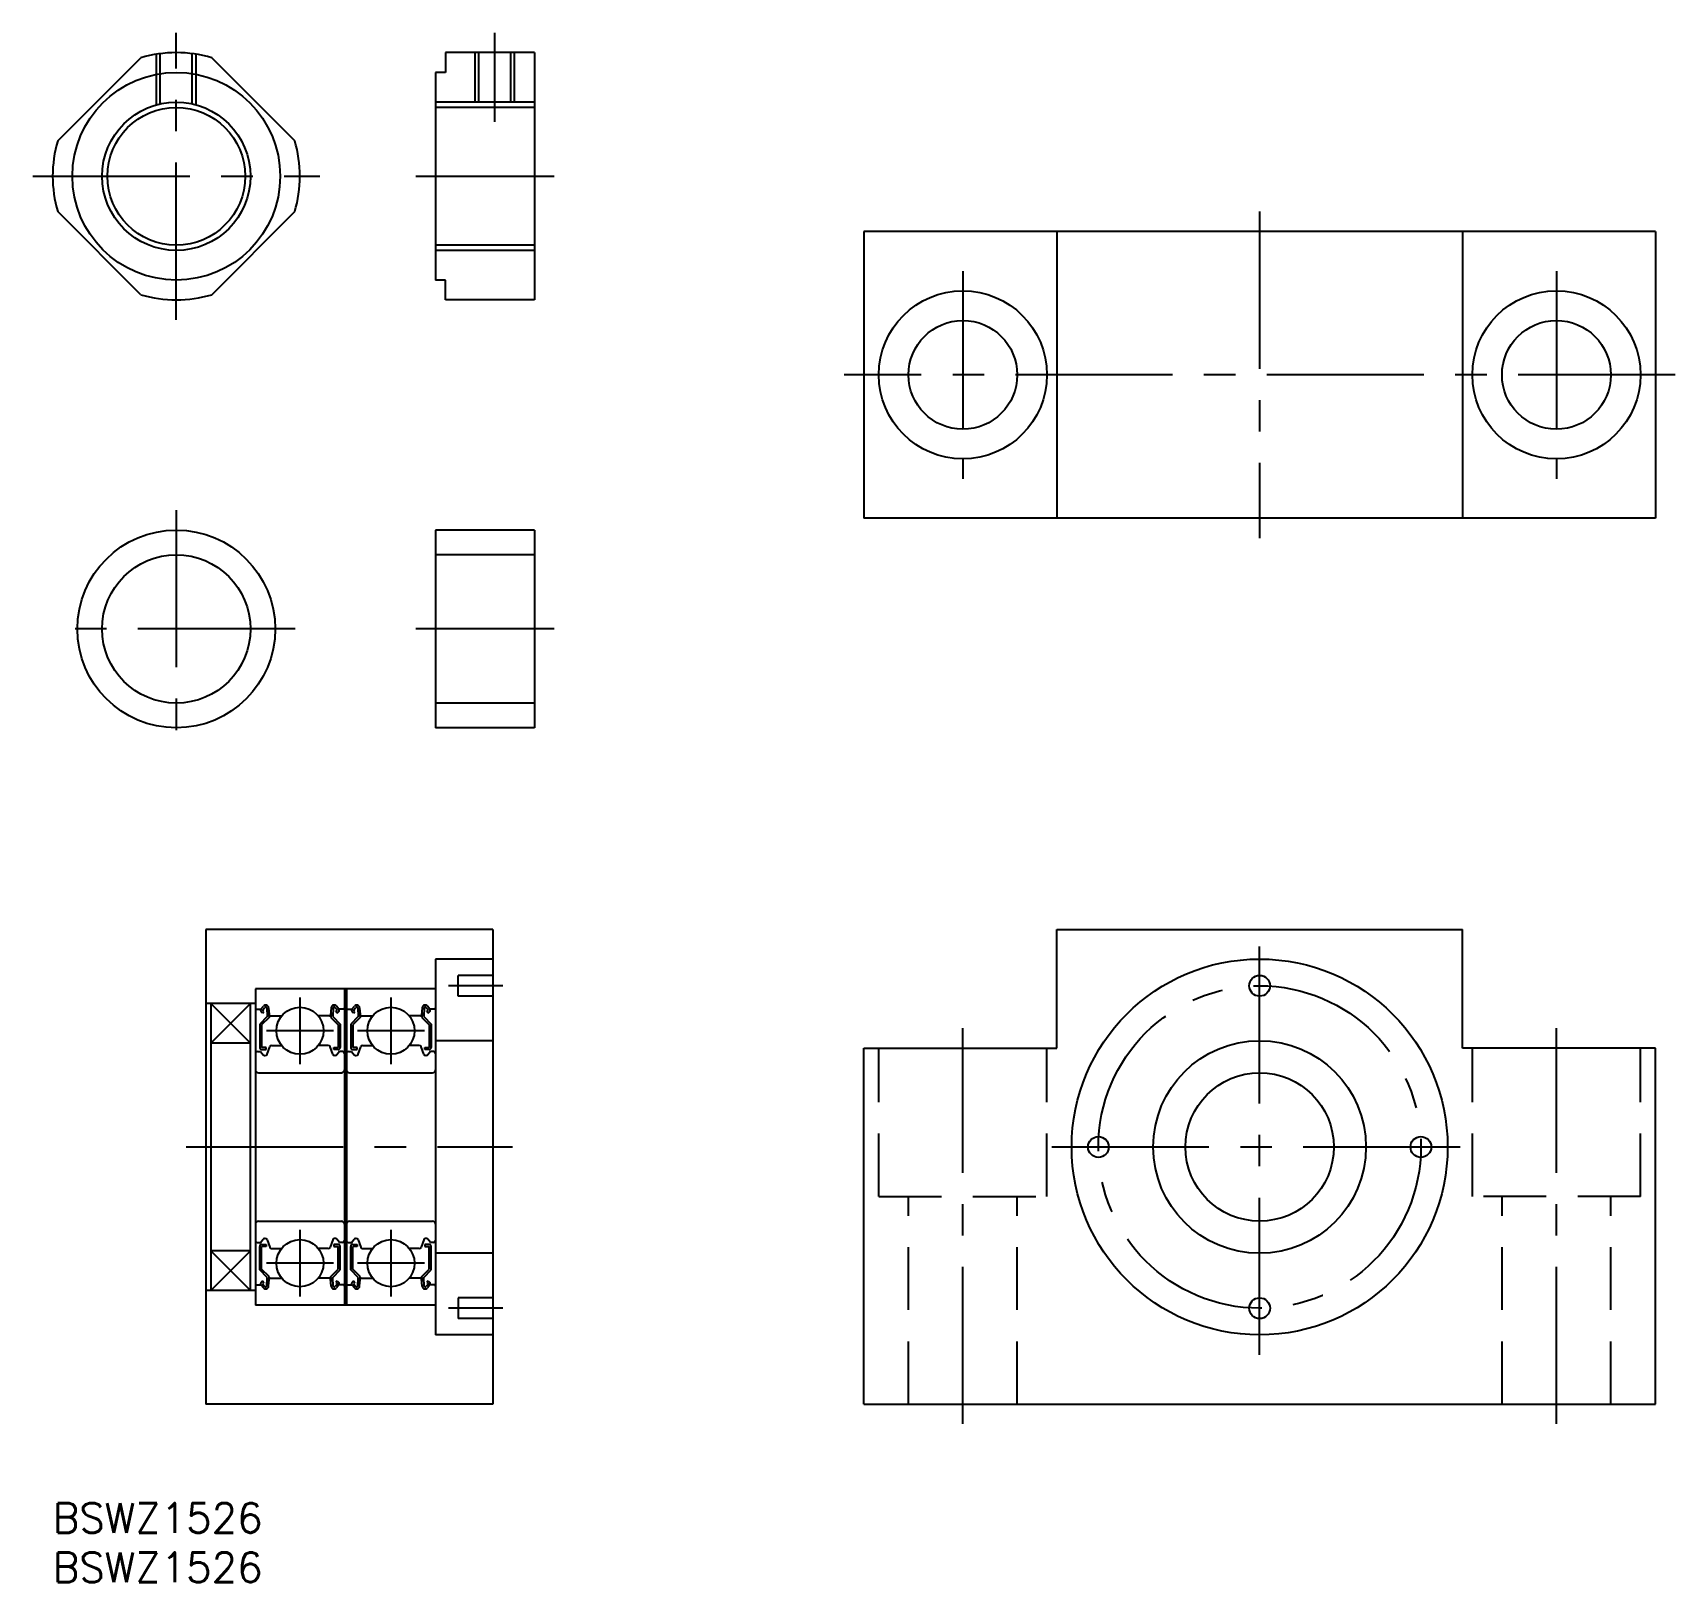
# Model space of a CAD drawing. Extents: x -2 to 164, y -8 to 149.
import ezdxf

# ---------------------------------------------------------------- set-up
doc = ezdxf.new("R2010")
doc.units = 0
doc.header["$LTSCALE"] = 0.5
doc.linetypes.add('CENTER', pattern=[50.8, 31.75, -6.35, 6.35, -6.35])
doc.linetypes.add('DASHED', pattern=[19.05, 12.7, -6.35])
for name, color, linetype in [('MSM_CENTER', 1, 'CENTER'), ('MSM_CONTINUOUS', 7, 'CONTINUOUS'), ('MSM_DASHED', 4, 'DASHED'), ('MSM_NARROW', 5, 'CONTINUOUS'), ('MSM_PART_NUMBER', 7, 'CONTINUOUS')]:
    doc.layers.add(name, color=color, linetype=linetype)
doc.styles.get("Standard").update_dxf_attribs({"font": 'txt.shx', "height": 2.5, "bigfont": 'bigfont.shx'})

# ---------------------------------------------------------------- blocks, each defined once
blk = doc.blocks.new('*U13')
at = {"layer": 'MSM_PART_NUMBER'}
blk.add_text('BSWZ1526', height=3, dxfattribs=at).set_placement((0, -3))
blk = doc.blocks.new('*U14')
at = {"layer": 'MSM_PART_NUMBER'}
blk.add_text('BSWZ1526', height=3, dxfattribs=at).set_placement((0, -8))

msp = doc.modelspace()

# ---------------------------------------------------------------- linework, layer by layer
at = {"layer": 'MSM_CENTER'}
for p, q in [((12.5, 119.65), (12.5, 148.65)), ((44.7, 139.65), (44.7, 148.65)), ((-2, 134.15), (27, 134.15)), ((36.7, 134.15), (50.7, 134.15)), ((122.01, 130.57), (122.01, 97.57)), ((92.01, 124.57), (92.01, 103.57)), ((152.01, 124.57), (152.01, 103.57)), ((164.01, 114.07), (80.01, 114.07)), ((12.5, 100.38), (12.5, 76.38)), ((24.5, 88.38), (0.5, 88.38)), ((50.7, 88.38), (36.7, 88.38)), ((122.01, 15), (122.01, 57)), ((45.5, 52.3), (40, 52.3)), ((25, 51.13), (25, 44.37)), ((34.2, 51.13), (34.2, 44.37)), ((28.38, 47.75), (21.61, 47.75)), ((37.58, 47.75), (30.81, 47.75)), ((92.01, 8), (92.01, 48)), ((152.01, 8), (152.01, 48)), ((13.5, 36), (46.5, 36)), ((101.01, 36), (143.01, 36)), ((25, 27.63), (25, 20.87)), ((34.2, 27.63), (34.2, 20.87)), ((28.38, 24.25), (21.61, 24.25)), ((37.58, 24.25), (30.81, 24.25)), ((45.5, 19.7), (40, 19.7))]:
    msp.add_line(p, q, dxfattribs=at)
msp.add_circle((122.01, 36), 16.3, dxfattribs=at)
at = {"layer": 'MSM_CONTINUOUS'}
for p, q in [((0.52, 137.73), (8.92, 146.13)), ((24.48, 137.73), (16.08, 146.13)), ((39.7, 146.65), (39.7, 144.65)), ((48.7, 146.65), (39.7, 146.65)), ((43.07, 141.65), (43.07, 146.65)), ((46.32, 141.65), (46.32, 146.65)), ((48.7, 146.65), (48.7, 121.65)), ((38.7, 144.65), (38.7, 123.65)), ((39.7, 144.65), (38.7, 144.65)), ((48.7, 141.11), (38.7, 141.11)), ((8.92, 122.17), (0.52, 130.57)), ((16.08, 122.17), (24.48, 130.57)), ((82.01, 128.57), (82.01, 99.57)), ((162.01, 128.57), (82.01, 128.57)), ((101.51, 128.57), (101.51, 99.57)), ((142.51, 128.57), (142.51, 99.57)), ((162.01, 128.57), (162.01, 99.57)), ((48.7, 127.19), (38.7, 127.19)), ((39.7, 123.65), (38.7, 123.65)), ((39.7, 121.65), (39.7, 123.65)), ((48.7, 121.65), (39.7, 121.65)), ((38.7, 98.38), (38.7, 78.38)), ((48.7, 98.38), (38.7, 98.38)), ((48.7, 98.38), (48.7, 78.38)), ((162.01, 99.57), (82.01, 99.57)), ((48.7, 95.88), (38.7, 95.88)), ((48.7, 80.88), (38.7, 80.88)), ((48.7, 78.38), (38.7, 78.38)), ((15.5, 58), (15.5, 10)), ((44.5, 58), (15.5, 58)), ((44.5, 58), (44.5, 10)), ((101.51, 46), (101.51, 58)), ((101.51, 58), (142.51, 58)), ((142.51, 46), (142.51, 58)), ((38.7, 55), (38.7, 17)), ((44.5, 55), (38.7, 55)), ((44.5, 53.35), (41, 53.35)), ((41, 51.25), (41, 53.35)), ((20.5, 52), (20.5, 20)), ((38.7, 52), (20.5, 52)), ((29.5, 52), (29.5, 20)), ((29.7, 52), (29.7, 20)), ((20.5, 50.5), (15.5, 50.5)), ((16, 50.5), (16, 21.5)), ((20, 21.5), (20, 50.5)), ((20.6, 49.95), (21.06, 49.95)), ((21.06, 49.95), (21.3, 50.25)), ((21.21, 49.82), (21.46, 50.12)), ((21.36, 49.69), (21.21, 49.82)), ((21.64, 50.06), (21.68, 49.18)), ((21.83, 50.08), (21.9, 49.34)), ((28.16, 50.08), (28.09, 49.34)), ((28.36, 50.06), (28.31, 49.18)), ((28.78, 49.82), (28.53, 50.12)), ((28.63, 49.69), (28.78, 49.82)), ((28.94, 49.95), (28.69, 50.25)), ((29.4, 49.95), (28.94, 49.95)), ((29.8, 49.95), (30.26, 49.95)), ((30.26, 49.95), (30.5, 50.25)), ((30.41, 49.82), (30.66, 50.12)), ((30.56, 49.69), (30.41, 49.82)), ((30.84, 50.06), (30.88, 49.18)), ((31.03, 50.08), (31.1, 49.34)), ((37.36, 50.08), (37.29, 49.34)), ((37.56, 50.06), (37.51, 49.18)), ((37.98, 49.82), (37.73, 50.12)), ((37.83, 49.69), (37.98, 49.82)), ((38.14, 49.95), (37.89, 50.25)), ((38.6, 49.95), (38.14, 49.95)), ((44.5, 51.25), (41, 51.25)), ((21.68, 49.18), (20.93, 48.43)), ((20.93, 48.43), (20.93, 46.05)), ((21.23, 49.54), (21.08, 49.67)), ((21.88, 49.1), (21.13, 48.35)), ((21.13, 48.35), (21.13, 46.05)), ((21.23, 49.54), (21.36, 49.69)), ((21.88, 49.57), (21.88, 49.1)), ((22, 49.25), (23.15, 49.25)), ((27.99, 49.25), (26.84, 49.25)), ((28.11, 49.57), (28.11, 49.1)), ((28.11, 49.1), (28.86, 48.35)), ((28.31, 49.18), (29.06, 48.43)), ((28.76, 49.54), (28.63, 49.69)), ((28.76, 49.54), (28.91, 49.67)), ((28.86, 48.35), (28.86, 46.05)), ((29.06, 48.43), (29.06, 46.05)), ((30.88, 49.18), (30.13, 48.43)), ((30.13, 48.43), (30.13, 46.05)), ((30.43, 49.54), (30.28, 49.67)), ((31.08, 49.1), (30.33, 48.35)), ((30.33, 48.35), (30.33, 46.05)), ((30.43, 49.54), (30.56, 49.69)), ((31.08, 49.57), (31.08, 49.1)), ((31.2, 49.25), (32.35, 49.25)), ((37.19, 49.25), (36.04, 49.25)), ((37.31, 49.57), (37.31, 49.1)), ((37.31, 49.1), (38.06, 48.35)), ((37.51, 49.18), (38.26, 48.43)), ((37.96, 49.54), (37.83, 49.69)), ((37.96, 49.54), (38.11, 49.67)), ((38.06, 48.35), (38.06, 46.05)), ((38.26, 48.43), (38.26, 46.05)), ((20, 46.5), (16, 46.5)), ((44.5, 46.75), (38.7, 46.75)), ((20.7, 45.65), (21, 45.65)), ((21, 45.65), (21.27, 45.32)), ((21.58, 46.05), (21.13, 46.05)), ((21.13, 45.85), (21.58, 45.85)), ((21.42, 45.25), (21.49, 45.25)), ((21.58, 45.85), (21.58, 46.05)), ((21.68, 45.38), (21.95, 46.12)), ((22.13, 46.25), (23.15, 46.25)), ((27.86, 46.25), (26.84, 46.25)), ((28.31, 45.38), (28.05, 46.12)), ((28.41, 46.05), (28.86, 46.05)), ((28.41, 45.85), (28.41, 46.05)), ((28.86, 45.85), (28.41, 45.85)), ((28.57, 45.25), (28.5, 45.25)), ((29, 45.65), (28.72, 45.32)), ((29.3, 45.65), (29, 45.65)), ((29.9, 45.65), (30.2, 45.65)), ((30.2, 45.65), (30.47, 45.32)), ((30.78, 46.05), (30.33, 46.05)), ((30.33, 45.85), (30.78, 45.85)), ((30.62, 45.25), (30.69, 45.25)), ((30.78, 45.85), (30.78, 46.05)), ((30.88, 45.38), (31.15, 46.12)), ((31.33, 46.25), (32.35, 46.25)), ((37.06, 46.25), (36.04, 46.25)), ((37.51, 45.38), (37.25, 46.12)), ((37.61, 46.05), (38.06, 46.05)), ((37.61, 45.85), (37.61, 46.05)), ((38.06, 45.85), (37.61, 45.85)), ((37.77, 45.25), (37.7, 45.25)), ((38.2, 45.65), (37.92, 45.32)), ((38.5, 45.65), (38.2, 45.65)), ((82.01, 10), (82.01, 46)), ((82.01, 46), (101.51, 46)), ((162.01, 46), (142.51, 46)), ((162.01, 10), (162.01, 46)), ((20.8, 43.5), (29.2, 43.5)), ((22.07, 43.5), (22.07, 43.5)), ((30, 43.5), (38.4, 43.5)), ((31.27, 43.5), (31.27, 43.5)), ((20.8, 28.5), (29.2, 28.5)), ((22.07, 28.5), (22.07, 28.5)), ((30, 28.5), (38.4, 28.5)), ((31.27, 28.5), (31.27, 28.5)), ((21, 26.35), (21.27, 26.68)), ((21.42, 26.75), (21.49, 26.75)), ((21.68, 26.62), (21.95, 25.88)), ((28.31, 26.62), (28.05, 25.88)), ((28.57, 26.75), (28.5, 26.75)), ((29, 26.35), (28.72, 26.68)), ((30.2, 26.35), (30.47, 26.68)), ((30.62, 26.75), (30.69, 26.75)), ((30.88, 26.62), (31.15, 25.88)), ((37.51, 26.62), (37.25, 25.88)), ((37.77, 26.75), (37.7, 26.75)), ((38.2, 26.35), (37.92, 26.68)), ((20, 25.5), (16, 25.5)), ((20.7, 26.35), (21, 26.35)), ((20.93, 23.57), (20.93, 25.95)), ((21.13, 26.15), (21.58, 26.15)), ((21.13, 23.65), (21.13, 25.95)), ((21.58, 25.95), (21.13, 25.95)), ((21.58, 26.15), (21.58, 25.95)), ((22.13, 25.75), (23.15, 25.75)), ((27.86, 25.75), (26.84, 25.75)), ((28.41, 26.15), (28.41, 25.95)), ((28.86, 26.15), (28.41, 26.15)), ((28.41, 25.95), (28.86, 25.95)), ((28.86, 23.65), (28.86, 25.95)), ((29.3, 26.35), (29, 26.35)), ((29.06, 23.57), (29.06, 25.95)), ((29.9, 26.35), (30.2, 26.35)), ((30.13, 23.57), (30.13, 25.95)), ((30.33, 26.15), (30.78, 26.15)), ((30.33, 23.65), (30.33, 25.95)), ((30.78, 25.95), (30.33, 25.95)), ((30.78, 26.15), (30.78, 25.95)), ((31.33, 25.75), (32.35, 25.75)), ((37.06, 25.75), (36.04, 25.75)), ((37.61, 26.15), (37.61, 25.95)), ((38.06, 26.15), (37.61, 26.15)), ((37.61, 25.95), (38.06, 25.95)), ((38.06, 23.65), (38.06, 25.95)), ((38.5, 26.35), (38.2, 26.35)), ((38.26, 23.57), (38.26, 25.95)), ((44.5, 25.25), (38.7, 25.25)), ((21.68, 22.82), (20.93, 23.57)), ((21.88, 22.9), (21.13, 23.65)), ((28.11, 22.9), (28.86, 23.65)), ((28.31, 22.82), (29.06, 23.57)), ((30.88, 22.82), (30.13, 23.57)), ((31.08, 22.9), (30.33, 23.65)), ((37.31, 22.9), (38.06, 23.65)), ((37.51, 22.82), (38.26, 23.57)), ((20.6, 22.05), (21.06, 22.05)), ((21.06, 22.05), (21.3, 21.75)), ((21.23, 22.46), (21.08, 22.33)), ((21.36, 22.31), (21.21, 22.18)), ((21.21, 22.18), (21.46, 21.88)), ((21.23, 22.46), (21.36, 22.31)), ((21.64, 21.94), (21.68, 22.82)), ((21.83, 21.92), (21.9, 22.66)), ((21.88, 22.43), (21.88, 22.9)), ((22, 22.75), (23.15, 22.75)), ((27.99, 22.75), (26.84, 22.75)), ((28.16, 21.92), (28.09, 22.66)), ((28.11, 22.43), (28.11, 22.9)), ((28.36, 21.94), (28.31, 22.82)), ((28.78, 22.18), (28.53, 21.88)), ((28.76, 22.46), (28.63, 22.31)), ((28.63, 22.31), (28.78, 22.18)), ((28.94, 22.05), (28.69, 21.75)), ((28.76, 22.46), (28.91, 22.33)), ((29.4, 22.05), (28.94, 22.05)), ((29.8, 22.05), (30.26, 22.05)), ((30.26, 22.05), (30.5, 21.75)), ((30.43, 22.46), (30.28, 22.33)), ((30.56, 22.31), (30.41, 22.18)), ((30.41, 22.18), (30.66, 21.88)), ((30.43, 22.46), (30.56, 22.31)), ((30.84, 21.94), (30.88, 22.82)), ((31.03, 21.92), (31.1, 22.66)), ((31.08, 22.43), (31.08, 22.9)), ((31.2, 22.75), (32.35, 22.75)), ((37.19, 22.75), (36.04, 22.75)), ((37.36, 21.92), (37.29, 22.66)), ((37.31, 22.43), (37.31, 22.9)), ((37.56, 21.94), (37.51, 22.82)), ((37.98, 22.18), (37.73, 21.88)), ((37.96, 22.46), (37.83, 22.31)), ((37.83, 22.31), (37.98, 22.18)), ((38.14, 22.05), (37.89, 21.75)), ((37.96, 22.46), (38.11, 22.33)), ((38.6, 22.05), (38.14, 22.05)), ((20.5, 21.5), (15.5, 21.5)), ((38.7, 20), (20.5, 20)), ((44.5, 20.75), (41, 20.75)), ((41, 20.75), (41, 18.65)), ((44.5, 18.65), (41, 18.65)), ((44.5, 17), (38.7, 17)), ((44.5, 10), (15.5, 10)), ((82.01, 10), (162.01, 10))]:
    msp.add_line(p, q, dxfattribs=at)
for centre, radius in [((12.5, 134.15), 10.5), ((12.5, 134.15), 6.96), ((92.01, 114.07), 8.5), ((152.01, 114.07), 8.5), ((92.01, 114.07), 5.5), ((152.01, 114.07), 5.5), ((12.5, 88.38), 10), ((12.5, 88.38), 7.5), ((122.01, 36), 19), ((122.01, 52.3), 1.05), ((25, 47.75), 2.38), ((34.2, 47.75), 2.38), ((122.01, 36), 10.75), ((122.01, 36), 7.5), ((105.71, 36), 1.05), ((138.31, 36), 1.05), ((25, 24.25), 2.38), ((34.2, 24.25), 2.38), ((122.01, 19.7), 1.05)]:
    msp.add_circle(centre, radius, dxfattribs=at)
for centre, radius, start, end in [((12.5, 134.15), 12.5, 73.3576, 106.6424), ((12.5, 134.15), 12.5, 163.3576, 196.6424), ((12.5, 134.15), 12.5, 343.3576, 16.6424), ((12.5, 134.15), 12.5, 253.3576, 286.6424), ((20.6, 50.05), 0.1, 180, 270), ((21.21, 49.82), 0.2, 140.0002, 230.0848), ((21.53, 50.05), 0.3, 4.9968, 140.0002), ((21.54, 50.06), 0.1, 2.8198, 140.0033), ((28.46, 50.05), 0.3, 39.9998, 175.0032), ((28.46, 50.06), 0.1, 39.9967, 177.1802), ((28.78, 49.82), 0.2, 309.9152, 39.9998), ((29.4, 50.05), 0.1, 270, 0), ((29.8, 50.05), 0.1, 180, 270), ((30.41, 49.82), 0.2, 140.0002, 230.0848), ((30.73, 50.05), 0.3, 4.9968, 140.0002), ((30.74, 50.06), 0.1, 2.8198, 140.0033), ((37.66, 50.05), 0.3, 39.9998, 175.0032), ((37.66, 50.06), 0.1, 39.9967, 177.1802), ((37.98, 49.82), 0.2, 309.9152, 39.9998), ((38.6, 50.05), 0.1, 270, 0), ((22, 49.35), 0.1, 184.9968, 269.9995), ((27.99, 49.35), 0.1, 270.0005, 355.0032), ((31.2, 49.35), 0.1, 184.9968, 269.9995), ((37.19, 49.35), 0.1, 270.0005, 355.0032), ((20.7, 45.45), 0.2, 90, 180), ((21.13, 46.05), 0.2, 180, 270), ((21.42, 45.45), 0.2, 219.9962, 270), ((21.49, 45.45), 0.2, 270, 339.9919), ((22.13, 46.05), 0.2, 90, 159.9919), ((27.86, 46.05), 0.2, 20.0081, 90), ((28.5, 45.45), 0.2, 200.0081, 270), ((28.57, 45.45), 0.2, 270, 320.0038), ((28.86, 46.05), 0.2, 270, 0), ((29.3, 45.45), 0.2, 0, 90), ((29.9, 45.45), 0.2, 90, 180), ((30.33, 46.05), 0.2, 180, 270), ((30.62, 45.45), 0.2, 219.9962, 270), ((30.69, 45.45), 0.2, 270, 339.9919), ((31.33, 46.05), 0.2, 90, 159.9919), ((37.06, 46.05), 0.2, 20.0081, 90), ((37.7, 45.45), 0.2, 200.0081, 270), ((37.77, 45.45), 0.2, 270, 320.0038), ((38.06, 46.05), 0.2, 270, 0), ((38.5, 45.45), 0.2, 0, 90), ((20.8, 43.8), 0.3, 180, 270), ((29.2, 43.8), 0.3, 270, 0), ((30, 43.8), 0.3, 180, 270), ((38.4, 43.8), 0.3, 270, 0), ((20.8, 28.2), 0.3, 90, 180), ((29.2, 28.2), 0.3, 0, 90), ((30, 28.2), 0.3, 90, 180), ((38.4, 28.2), 0.3, 0, 90), ((21.42, 26.55), 0.2, 90, 140.0038), ((21.49, 26.55), 0.2, 20.0081, 90), ((28.5, 26.55), 0.2, 90, 159.9919), ((28.57, 26.55), 0.2, 39.9962, 90), ((30.62, 26.55), 0.2, 90, 140.0038), ((30.69, 26.55), 0.2, 20.0081, 90), ((37.7, 26.55), 0.2, 90, 159.9919), ((37.77, 26.55), 0.2, 39.9962, 90), ((20.7, 26.55), 0.2, 180, 270), ((21.13, 25.95), 0.2, 90, 180), ((22.13, 25.95), 0.2, 200.0081, 270), ((27.86, 25.95), 0.2, 270, 339.9919), ((28.86, 25.95), 0.2, 0, 90), ((29.3, 26.55), 0.2, 270, 0), ((29.9, 26.55), 0.2, 180, 270), ((30.33, 25.95), 0.2, 90, 180), ((31.33, 25.95), 0.2, 200.0081, 270), ((37.06, 25.95), 0.2, 270, 339.9919), ((38.06, 25.95), 0.2, 0, 90), ((38.5, 26.55), 0.2, 270, 0), ((20.6, 21.95), 0.1, 90, 180), ((21.21, 22.18), 0.2, 129.9152, 219.9998), ((21.53, 21.95), 0.3, 219.9998, 355.0032), ((21.54, 21.94), 0.1, 219.9967, 357.1802), ((22, 22.65), 0.1, 90.0005, 175.0032), ((27.99, 22.65), 0.1, 4.9968, 89.9995), ((28.46, 21.95), 0.3, 184.9968, 320.0002), ((28.46, 21.94), 0.1, 182.8198, 320.0033), ((28.78, 22.18), 0.2, 320.0002, 50.0848), ((29.4, 21.95), 0.1, 0, 90), ((29.8, 21.95), 0.1, 90, 180), ((30.41, 22.18), 0.2, 129.9152, 219.9998), ((30.73, 21.95), 0.3, 219.9998, 355.0032), ((30.74, 21.94), 0.1, 219.9967, 357.1802), ((31.2, 22.65), 0.1, 90.0005, 175.0032), ((37.19, 22.65), 0.1, 4.9968, 89.9995), ((37.66, 21.95), 0.3, 184.9968, 320.0002), ((37.66, 21.94), 0.1, 182.8198, 320.0033), ((37.98, 22.18), 0.2, 320.0002, 50.0848), ((38.6, 21.95), 0.1, 0, 90)]:
    msp.add_arc(centre, radius, start, end, dxfattribs=at)
at = {"layer": 'MSM_DASHED'}
for p, q in [((10.5, 141.38), (10.5, 146.49)), ((10.88, 141.47), (10.88, 146.55)), ((14.12, 141.47), (14.12, 146.55)), ((14.5, 141.38), (14.5, 146.49)), ((83.51, 31), (83.51, 46)), ((100.51, 31), (100.51, 46)), ((143.51, 31), (143.51, 46)), ((160.51, 31), (160.51, 46)), ((83.51, 31), (100.51, 31)), ((86.51, 10), (86.51, 31)), ((97.51, 10), (97.51, 31)), ((160.51, 31), (143.51, 31)), ((146.51, 10), (146.51, 31)), ((157.51, 10), (157.51, 31))]:
    msp.add_line(p, q, dxfattribs=at)
at = {"layer": 'MSM_NARROW'}
for p, q in [((42.7, 141.65), (42.7, 146.65)), ((46.7, 141.65), (46.7, 146.65)), ((48.7, 141.65), (38.7, 141.65)), ((48.7, 126.65), (38.7, 126.65)), ((20, 50.5), (16, 46.5)), ((16, 50.5), (20, 46.5)), ((20, 21.5), (16, 25.5)), ((16, 21.5), (20, 25.5))]:
    msp.add_line(p, q, dxfattribs=at)
msp.add_circle((12.5, 134.15), 7.5, dxfattribs=at)

# ---------------------------------------------------------------- block references
at = {"layer": 'MSM_CONTINUOUS'}
for name in ['*U13', '*U14']:
    msp.add_blockref(name, (0, 0), dxfattribs=at)

doc.saveas('drawing.dxf')
